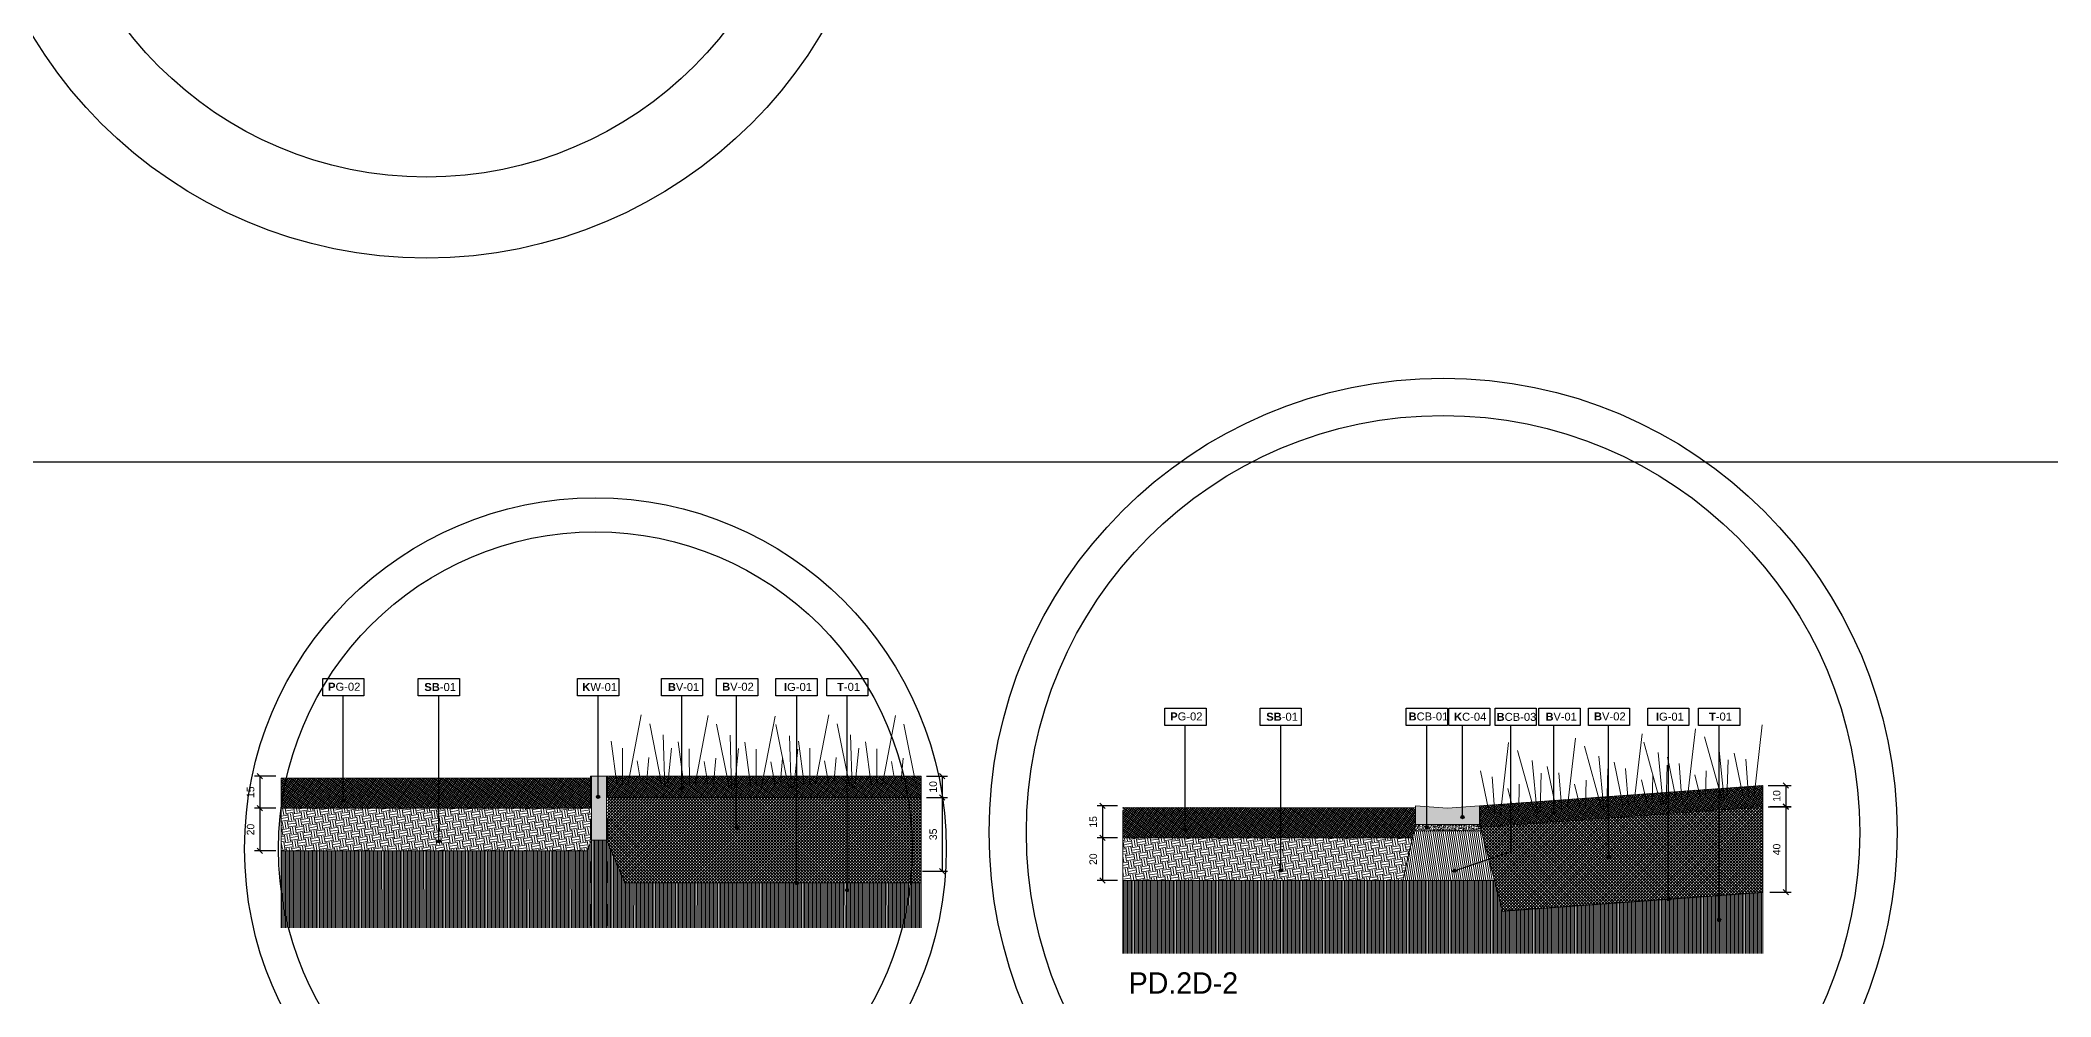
# Model space of a CAD drawing. Header units: metres. Extents: x -325 to 301, y -147 to 149.
# Drawn here: x 32.27 to 41.7, y 90.95 to 95.43 of the extents above; entities that cross this region are included whole.
import ezdxf

# ---------------------------------------------------------------- set-up
doc = ezdxf.new("R2010")
doc.units = ezdxf.units.M
doc.linetypes.add('ACAD_ISO03W100', pattern=[30, 12, -18])
doc.linetypes.add('DASH_1', pattern=[0.4, 0.1, -0.3])
doc.layers.get('Defpoints').update_dxf_attribs({"lineweight": 13})
for name, color, linetype, plot in [('-aux', 50, 'Continuous', False), ('-AUX-QAD', 5, 'Continuous', False), ('-AUX-TWQ', 1, 'Continuous', False), ('-AUX_MON', 3, 'Continuous', False)]:
    doc.layers.add(name, color=color, linetype=linetype, plot=plot)
doc.layers.add('0-TX-1_25', color=7, linetype='Continuous', true_color=0x3f4f7f)
doc.layers.add('3-TR-paviment fort', color=7, linetype='Continuous', true_color=0xd1d1d1)
for name, color, linetype in [('02-L-Geotextile', 32, 'Continuous'), ('A-KEYPLAN_HATCH', 7, 'Continuous'), ('A_TEXT_2', 7, 'Continuous'), ('EIT_3 TR terra vegetal', 45, 'Continuous')]:
    doc.layers.add(name, color=color, linetype=linetype)
for name, color, linetype, lineweight, true_color in [('03-TR-Paviment_02_Sealed Gravel', 7, 'Continuous', 5, 0xd4be8c), ('03-TR-Paviment_04_Dry Meadow', 7, 'Continuous', 5, 0xd8dd88), ('3-TR tot_u', 7, 'Continuous', 5, 0x787878)]:
    doc.layers.add(name, color=color, linetype=linetype, lineweight=lineweight, true_color=true_color)
for name, color, linetype, lineweight in [('1-CM', 7, 'Continuous', 0), ('2-L-secció', 1, 'Continuous', 0), ('3-TR Formigó', 252, 'Continuous', 0), ('3-TR Seleccionat', 44, 'Continuous', 0), ('3-TR Tot-u', 37, 'Continuous', 0), ('3-TR-recebo', 252, 'Continuous', 0)]:
    doc.layers.add(name, color=color, linetype=linetype, lineweight=lineweight)
doc.styles.add('Arial_4', font='arial.ttf', dxfattribs={"height": 1.8})
doc.styles.get("Standard").update_dxf_attribs({"font": 'arial.ttf'})
doc.styles.add('x-llegenda materials$0$ENGRAVERS', font='TT0586M.TTF')
doc.dimstyles.new('ISO-25', dxfattribs={"dimtxt": 0.1, "dimasz": 0.1, "dimexe": 0.1, "dimexo": 0.1, "dimgap": 0.1, "dimtad": 1, "dimdec": 0, "dimlfac": 100, "dimzin": 9, "dimtxsty": 'Standard', "dimblk": 'OBLIQUE', "dimcen": 0.1, "dimadec": 0, "dimazin": 0, "dimtfac": 1, "dimtdec": 0, "dimtmove": 0, "dimatfit": 3, "dimldrblk": 'OBLIQUE', "dimfxl": 1, "dimarcsym": 0})

# ---------------------------------------------------------------- blocks, each defined once
blk = doc.blocks.new('hatch keyplan 2')
at = {"layer": 'A-KEYPLAN_HATCH'}
blk.add_lwpolyline([(0, 0.00548), (0.01287, 0.00548), (0.01287, 0), (0, 0)], close=True, dxfattribs=at)
blk = doc.blocks.new('hatch keyplan')
at = {"layer": 'A-KEYPLAN_HATCH'}
blk.add_blockref('hatch keyplan 2', (1.43058, 0.85215), dxfattribs=at)
blk = doc.blocks.new('PG02')
at = {"layer": 'A-KEYPLAN_HATCH'}
blk.add_blockref('hatch keyplan', (-1.42958, -0.85215), dxfattribs=at)
at = {"layer": 'A_TEXT_2', "insert": (0.0002, 0.00412), "char_height": 0.0025, "attachment_point": 1}
blk.add_mtext_dynamic_manual_height_columns('\\pi0.00245,t0.01245;{\\fArial|b1|i0|c0|p34;P}G-02', width=0.0145619, gutter_width=0.015, heights=[0], dxfattribs=at)
blk = doc.blocks.new('SB-01')
at = {"layer": 'A-KEYPLAN_HATCH'}
blk.add_blockref('hatch keyplan', (-1.43058, -0.85215), dxfattribs=at)
at = {"layer": 'A_TEXT_2', "insert": (-0.0008, 0.00403), "char_height": 0.0025, "attachment_point": 1}
blk.add_mtext_dynamic_manual_height_columns('\\pi0.00271;{\\fArial|b1|i0|c0|p34;SB}-01', width=0.0145619, gutter_width=0.015, heights=[0], dxfattribs=at)
blk = doc.blocks.new('B-CB03')
at = {"layer": 'A-KEYPLAN_HATCH'}
blk.add_blockref('hatch keyplan', (-1.43058, -0.85215), dxfattribs=at)
at = {"layer": 'A_TEXT_2', "insert": (-0.0008, 0.00398), "char_height": 0.0025, "attachment_point": 1}
blk.add_mtext_dynamic_manual_height_columns('\\pi0.00128;{\\fArial|b1|i0|c0|p34;B}CB-03', width=0.0145619, gutter_width=0.015, heights=[0], dxfattribs=at)
blk = doc.blocks.new('B-V01')
at = {"layer": 'A-KEYPLAN_HATCH'}
blk.add_blockref('hatch keyplan', (-1.43058, -0.85215), dxfattribs=at)
at = {"layer": 'A_TEXT_2', "lineweight": 211, "insert": (-0.00079, 0.00402), "char_height": 0.0024588, "attachment_point": 1, "line_spacing_factor": 0.938532, "style": 'Arial_4'}
blk.add_mtext_dynamic_manual_height_columns('\\pi0.00285;{\\fArial|b1|i0|c0|p34;B}V-01', width=0.0145619, gutter_width=0.015, heights=[0], dxfattribs=at)
blk = doc.blocks.new('B-V02')
at = {"layer": 'A-KEYPLAN_HATCH'}
blk.add_blockref('hatch keyplan', (-1.43058, -0.85215), dxfattribs=at)
at = {"layer": 'A_TEXT_2', "insert": (-0.0008, 0.00412), "char_height": 0.0025, "attachment_point": 1}
blk.add_mtext_dynamic_manual_height_columns('\\pi0.00255;{\\fArial|b1|i0|c0|p34;B}V-02', width=0.0145619, gutter_width=0.015, heights=[0], dxfattribs=at)
blk = doc.blocks.new('T-01')
at = {"layer": 'A-KEYPLAN_HATCH'}
blk.add_blockref('hatch keyplan', (-1.43058, -0.85215), dxfattribs=at)
at = {"layer": 'A_TEXT_2', "insert": (-0.0008, 0.00408), "char_height": 0.0025, "attachment_point": 1}
blk.add_mtext_dynamic_manual_height_columns('\\pi0.00405;{\\fArial|b1|i0|c0|p34;T}-01', width=0.0145619, gutter_width=0.015, heights=[0], dxfattribs=at)
blk = doc.blocks.new('_Oblique')
at = {"color": 0, "lineweight": -2}
blk.add_line((-0.5, -0.5), (0.5, 0.5), dxfattribs=at)
blk = doc.blocks.new('*D158')
at = {"layer": '0-TX-1_25', "color": 0, "lineweight": -2, "transparency": 16777216}
for p, q in [((37.3237, 91.8453), (37.2275, 91.8453)), ((37.2525, 91.8453), (37.2525, 91.6953)), ((37.3237, 91.6953), (37.2275, 91.6953))]:
    blk.add_line(p, q, dxfattribs=at)
at = {"layer": 'Defpoints', "color": 0, "transparency": 16777216}
for p in [(37.3487, 91.8453), (37.2525, 91.6953), (37.3487, 91.6953)]:
    blk.add_point(p, dxfattribs=at)
at = {"layer": '0-TX-1_25', "color": 0, "lineweight": -2, "transparency": 16777216, "xscale": 0.025, "yscale": 0.025, "zscale": 0.025}
for p, rotation in [((37.2525, 91.8453), 90), ((37.2525, 91.6953), 270)]:
    blk.add_blockref('_Oblique', p, dxfattribs=dict(at, rotation=rotation))
at = {"layer": '0-TX-1_25', "color": 0, "transparency": 16777216, "insert": (37.2096, 91.7703), "char_height": 0.035, "attachment_point": 5, "rotation": 90}
blk.add_mtext('15', dxfattribs=at)
blk = doc.blocks.new('*D159')
at = {"layer": '0-TX-1_25', "color": 0, "lineweight": -2, "transparency": 16777216}
for p, q in [((37.3237, 91.6953), (37.2273, 91.6953)), ((37.2523, 91.6953), (37.2523, 91.4953)), ((37.3237, 91.4953), (37.2273, 91.4953))]:
    blk.add_line(p, q, dxfattribs=at)
at = {"layer": 'Defpoints', "color": 0, "transparency": 16777216}
for p in [(37.3487, 91.6953), (37.2523, 91.4953), (37.3487, 91.4953)]:
    blk.add_point(p, dxfattribs=at)
at = {"layer": '0-TX-1_25', "color": 0, "lineweight": -2, "transparency": 16777216, "xscale": 0.025, "yscale": 0.025, "zscale": 0.025}
for p, rotation in [((37.2523, 91.6953), 90), ((37.2523, 91.4953), 270)]:
    blk.add_blockref('_Oblique', p, dxfattribs=dict(at, rotation=rotation))
at = {"layer": '0-TX-1_25', "color": 0, "transparency": 16777216, "insert": (37.2094, 91.5953), "char_height": 0.035, "attachment_point": 5, "rotation": 90}
blk.add_mtext('20', dxfattribs=at)
blk = doc.blocks.new('*D160')
at = {"layer": '0-TX-1_25', "color": 0, "lineweight": -2, "transparency": 16777216}
for p, q in [((40.3737, 91.9412), (40.4809, 91.9412)), ((40.4559, 91.9412), (40.4559, 91.8419)), ((40.3809, 91.8419), (40.4809, 91.8419))]:
    blk.add_line(p, q, dxfattribs=at)
at = {"layer": 'Defpoints', "color": 0, "transparency": 16777216}
for p in [(40.3487, 91.9412), (40.3559, 91.8419), (40.4559, 91.8419)]:
    blk.add_point(p, dxfattribs=at)
at = {"layer": '0-TX-1_25', "color": 0, "lineweight": -2, "transparency": 16777216, "xscale": 0.025, "yscale": 0.025, "zscale": 0.025}
for p, rotation in [((40.4559, 91.9412), 90), ((40.4559, 91.8419), 270)]:
    blk.add_blockref('_Oblique', p, dxfattribs=dict(at, rotation=rotation))
at = {"layer": '0-TX-1_25', "color": 0, "transparency": 16777216, "insert": (40.413, 91.8916), "char_height": 0.035, "attachment_point": 5, "rotation": 90}
blk.add_mtext('10', dxfattribs=at)
blk = doc.blocks.new('*D161')
at = {"layer": '0-TX-1_25', "color": 0, "lineweight": -2, "transparency": 16777216}
for p, q in [((40.3737, 91.8414), (40.4809, 91.8414)), ((40.4559, 91.8414), (40.4559, 91.4404)), ((40.3807, 91.4404), (40.4809, 91.4404))]:
    blk.add_line(p, q, dxfattribs=at)
at = {"layer": 'Defpoints', "color": 0, "transparency": 16777216}
for p in [(40.3487, 91.8414), (40.3557, 91.4404), (40.4559, 91.4404)]:
    blk.add_point(p, dxfattribs=at)
at = {"layer": '0-TX-1_25', "color": 0, "lineweight": -2, "transparency": 16777216, "xscale": 0.025, "yscale": 0.025, "zscale": 0.025}
for p, rotation in [((40.4559, 91.8414), 90), ((40.4559, 91.4404), 270)]:
    blk.add_blockref('_Oblique', p, dxfattribs=dict(at, rotation=rotation))
at = {"layer": '0-TX-1_25', "color": 0, "transparency": 16777216, "insert": (40.413, 91.6409), "char_height": 0.035, "attachment_point": 5, "rotation": 90}
blk.add_mtext('40', dxfattribs=at)
blk = doc.blocks.new('K03')
at = {"layer": 'A-KEYPLAN_HATCH'}
blk.add_blockref('hatch keyplan', (-1.43058, -0.85215), dxfattribs=at)
at = {"layer": 'A_TEXT_2', "insert": (-0.0008, 0.00402), "char_height": 0.0025, "attachment_point": 1}
blk.add_mtext_dynamic_manual_height_columns('\\pi0.00245;{\\fArial|b1|i0|c0|p34;K}C-04', width=0.0145619, gutter_width=0.015, heights=[0], dxfattribs=at)
blk = doc.blocks.new('B-CB01')
at = {"layer": 'A-KEYPLAN_HATCH'}
blk.add_blockref('hatch keyplan', (-1.43058, -0.85215), dxfattribs=at)
at = {"layer": 'A_TEXT_2', "insert": (-0.0008, 0.00411), "char_height": 0.0025, "attachment_point": 1}
blk.add_mtext_dynamic_manual_height_columns('\\pi0.00152;{\\fArial|b1|i0|c0|p34;B}CB-01', width=0.0145619, gutter_width=0.015, heights=[0], dxfattribs=at)
blk = doc.blocks.new('POINT')
at = {"layer": '0-TX-1_25'}
h = blk.add_hatch(dxfattribs=at)
h.set_pattern_fill('ANGLE', color=256)
h.set_pattern_definition([(0, (-83.747, -12.726), (0, 6.985), [5.08, -1.905]), (90, (-83.747, -12.726), (-6.985, 4e-16), [5.08, -1.905])])
edge = h.paths.add_edge_path()
edge.add_arc((0, 0), 0.0075, 0, 360)
h = blk.add_hatch(color=256, dxfattribs=at)
h.dxf.hatch_style = 1
edge = h.paths.add_edge_path()
edge.add_arc((0, 0), 0.0075, 0, 360)
blk.add_circle((0, 0), 0.0075, dxfattribs=at)
blk = doc.blocks.new('*D226')
at = {"layer": '0-TX-1_25', "color": 0, "lineweight": -2, "transparency": 16777216}
for p, q in [((33.3774, 91.9843), (33.2776, 91.9843)), ((33.3026, 91.9843), (33.3026, 91.8343)), ((33.3774, 91.8343), (33.2776, 91.8343))]:
    blk.add_line(p, q, dxfattribs=at)
at = {"layer": 'Defpoints', "color": 0, "transparency": 16777216}
for p in [(33.4024, 91.9843), (33.3026, 91.8343), (33.4024, 91.8343)]:
    blk.add_point(p, dxfattribs=at)
at = {"layer": '0-TX-1_25', "color": 0, "lineweight": -2, "transparency": 16777216, "xscale": 0.025, "yscale": 0.025, "zscale": 0.025}
for p, rotation in [((33.3026, 91.9843), 90), ((33.3026, 91.8343), 270)]:
    blk.add_blockref('_Oblique', p, dxfattribs=dict(at, rotation=rotation))
at = {"layer": '0-TX-1_25', "color": 0, "transparency": 16777216, "insert": (33.2598, 91.9093), "char_height": 0.035, "attachment_point": 5, "rotation": 90}
blk.add_mtext('15', dxfattribs=at)
blk = doc.blocks.new('*D227')
at = {"layer": '0-TX-1_25', "color": 0, "lineweight": -2, "transparency": 16777216}
for p, q in [((33.3774, 91.8343), (33.2776, 91.8343)), ((33.3026, 91.8343), (33.3026, 91.6343)), ((33.3774, 91.6343), (33.2776, 91.6343))]:
    blk.add_line(p, q, dxfattribs=at)
at = {"layer": 'Defpoints', "color": 0, "transparency": 16777216}
for p in [(33.4024, 91.8343), (33.3026, 91.6343), (33.4024, 91.6343)]:
    blk.add_point(p, dxfattribs=at)
at = {"layer": '0-TX-1_25', "color": 0, "lineweight": -2, "transparency": 16777216, "xscale": 0.025, "yscale": 0.025, "zscale": 0.025}
for p, rotation in [((33.3026, 91.8343), 90), ((33.3026, 91.6343), 270)]:
    blk.add_blockref('_Oblique', p, dxfattribs=dict(at, rotation=rotation))
at = {"layer": '0-TX-1_25', "color": 0, "transparency": 16777216, "insert": (33.2598, 91.7343), "char_height": 0.035, "attachment_point": 5, "rotation": 90}
blk.add_mtext('20', dxfattribs=at)
blk = doc.blocks.new('*D224')
at = {"layer": '0-TX-1_25', "color": 0, "lineweight": -2, "transparency": 16777216}
for p, q in [((36.4274, 91.9843), (36.527, 91.9843)), ((36.502, 91.9843), (36.502, 91.8843)), ((36.4274, 91.8843), (36.527, 91.8843))]:
    blk.add_line(p, q, dxfattribs=at)
at = {"layer": 'Defpoints', "color": 0, "transparency": 16777216}
for p in [(36.4024, 91.9843), (36.4024, 91.8843), (36.502, 91.8843)]:
    blk.add_point(p, dxfattribs=at)
at = {"layer": '0-TX-1_25', "color": 0, "lineweight": -2, "transparency": 16777216, "xscale": 0.025, "yscale": 0.025, "zscale": 0.025}
for p, rotation in [((36.502, 91.9843), 90), ((36.502, 91.8843), 270)]:
    blk.add_blockref('_Oblique', p, dxfattribs=dict(at, rotation=rotation))
at = {"layer": '0-TX-1_25', "color": 0, "transparency": 16777216, "insert": (36.4591, 91.9343), "char_height": 0.035, "attachment_point": 5, "rotation": 90}
blk.add_mtext('10', dxfattribs=at)
blk = doc.blocks.new('*D225')
at = {"layer": '0-TX-1_25', "color": 0, "lineweight": -2, "transparency": 16777216}
for p, q in [((36.4274, 91.8843), (36.527, 91.8843)), ((36.502, 91.8843), (36.502, 91.5393)), ((36.4084, 91.5393), (36.527, 91.5393))]:
    blk.add_line(p, q, dxfattribs=at)
at = {"layer": 'Defpoints', "color": 0, "transparency": 16777216}
for p in [(36.4024, 91.8843), (36.3834, 91.5393), (36.502, 91.5393)]:
    blk.add_point(p, dxfattribs=at)
at = {"layer": '0-TX-1_25', "color": 0, "lineweight": -2, "transparency": 16777216, "xscale": 0.025, "yscale": 0.025, "zscale": 0.025}
for p, rotation in [((36.502, 91.8843), 90), ((36.502, 91.5393), 270)]:
    blk.add_blockref('_Oblique', p, dxfattribs=dict(at, rotation=rotation))
at = {"layer": '0-TX-1_25', "color": 0, "transparency": 16777216, "insert": (36.4591, 91.7118), "char_height": 0.035, "attachment_point": 5, "rotation": 90}
blk.add_mtext('35', dxfattribs=at)
blk = doc.blocks.new('K01C')
at = {"layer": 'A-KEYPLAN_HATCH'}
blk.add_blockref('hatch keyplan', (-1.43058, -0.85215), dxfattribs=at)
at = {"layer": 'A_TEXT_2', "insert": (-0.0008, 0.00402), "char_height": 0.0025, "attachment_point": 1}
blk.add_mtext_dynamic_manual_height_columns('\\pi0.0023;{\\fArial|b1|i0|c0|p34;K}W-01', width=0.0145619, gutter_width=0.015, heights=[0], dxfattribs=at)
blk = doc.blocks.new('*D536')
at = {"layer": '0-TX-1_25', "color": 0, "lineweight": -2, "transparency": 16777216}
for p, q in [((22.7213, 92.6534), (22.5963, 92.6534)), ((22.6213, 92.6534), (22.6213, 92.2534)), ((22.6963, 92.2534), (22.5963, 92.2534))]:
    blk.add_line(p, q, dxfattribs=at)
at = {"layer": 'Defpoints', "color": 0, "transparency": 16777216}
for p in [(45.4425, 92.6534), (22.6213, 92.2534), (22.7213, 92.2534)]:
    blk.add_point(p, dxfattribs=at)
at = {"layer": '0-TX-1_25', "color": 0, "lineweight": -2, "transparency": 16777216, "xscale": 0.025, "yscale": 0.025, "zscale": 0.025}
for p, rotation in [((22.6213, 92.6534), 90), ((22.6213, 92.2534), 270)]:
    blk.add_blockref('_Oblique', p, dxfattribs=dict(at, rotation=rotation))
at = {"layer": '0-TX-1_25', "color": 0, "transparency": 16777216, "insert": (22.5784, 92.4534), "char_height": 0.035, "attachment_point": 5, "rotation": 90}
blk.add_mtext('40', dxfattribs=at)
blk = doc.blocks.new('IG01')
at = {"layer": 'A-KEYPLAN_HATCH', "xscale": 10, "yscale": 10, "zscale": 10}
blk.add_blockref('hatch keyplan', (-14.3058, -8.5215), dxfattribs=at)
at = {"layer": 'A_TEXT_2', "insert": (-0.008, 0.0405), "char_height": 0.025, "attachment_point": 1}
blk.add_mtext_dynamic_manual_height_columns('\\pi0.03354;{\\fArial|b1|i0|c0|p34;I}G-01', width=0.145619, gutter_width=0.15, heights=[0], dxfattribs=at)

msp = doc.modelspace()

# ---------------------------------------------------------------- hatches: boundary and pattern name
at = {"layer": '03-TR-Paviment_02_Sealed Gravel'}
h = msp.add_hatch(dxfattribs=at)
h.set_pattern_fill('_USER', color=256, scale=0.008, angle=234.17524, style=0, double=1, pattern_type=0)
h.set_pattern_definition([(234.175244, (19.154107, 97.161713), (0.006486488, -0.0046824645), []), (324.175244, (19.154107, 97.161713), (0.0046824645, 0.006486488), [])])
h.paths.add_polyline_path([(33.4024, 91.9743), (34.8534, 91.9743), (34.8534, 91.8343), (33.4024, 91.8343)])
h = msp.add_hatch(dxfattribs=at)
h.set_pattern_fill('_USER', color=256, scale=0.008, angle=234.17524, style=0, double=1, pattern_type=0)
h.set_pattern_definition([(234.17524389634, (419506.654953, 4594392.769917), (0.006486487979183, -0.004682464489553), []), (324.17524389634, (419506.654953, 4594392.769917), (0.004682464489553, 0.006486487979183), [])])
h.paths.add_polyline_path([(38.7056, 91.6953), (38.72, 91.7581), (38.7201, 91.8356), (37.3487, 91.8377), (37.3487, 91.6953)])
at = {"layer": '3-TR Formigó'}
h = msp.add_hatch(dxfattribs=at)
h.set_pattern_fill('ANSI31', color=256, scale=0.003, angle=234.175244, style=0)
h.paths.add_polyline_path([(38.6599, 91.4953), (39.09, 91.4953), (39.028, 91.7279), (38.7131, 91.7281)])
at = {"layer": '3-TR Seleccionat'}
h = msp.add_hatch(dxfattribs=at)
h.set_pattern_fill('ANSI31', color=256, scale=0.002, angle=225, style=0)
h.set_pattern_definition([(270, (441111.147969, -650745.082094), (-0.00635, -2e-18), [])])
h.paths.add_polyline_path([(36.4024, 91.4843), (35.0146, 91.4843), (34.9284, 91.6843), (34.8584, 91.6843), (34.8369, 91.6343), (33.4024, 91.6343), (33.4024, 91.2743), (36.4024, 91.2743)])
h = msp.add_hatch(dxfattribs=at)
h.set_pattern_fill('ANSI31', color=256, scale=0.002, angle=225, style=0)
h.set_pattern_definition([(270, (-1.593222, -1.45), (0.00635, -9e-19), [])])
h.paths.add_polyline_path([(37.3487, 91.4953), (37.3487, 91.1538), (40.3487, 91.1538), (40.3487, 91.4399), (39.1248, 91.3515), (39.11, 91.4202), (39.09, 91.4953)])
at = {"layer": '3-TR Tot-u'}
h = msp.add_hatch(dxfattribs=at)
h.set_pattern_fill('EARTH', color=256, scale=0.005, angle=-80.82476, style=0)
h.set_pattern_definition([(279.17524, (19.154107, 97.186713), (0.03640645, -0.02628108), [0.03175, -0.03175]), (279.17524, (19.16586, 97.188612), (0.03640645, -0.02628108), [0.03175, -0.03175]), (279.17524, (19.177615, 97.19051), (0.03640645, -0.02628108), [0.03175, -0.03175]), (9.17524, (19.182166, 97.187225), (0.02628108, 0.03640645), [0.03175, -0.03175]), (9.17524, (19.184064, 97.17547), (0.02628108, 0.03640645), [0.03175, -0.03175]), (9.17524, (19.185963, 97.163717), (0.02628108, 0.03640645), [0.03175, -0.03175])])
h.paths.add_polyline_path([(34.8361, 91.6325), (33.4024, 91.6343), (33.4024, 91.8343), (34.8584, 91.8343), (34.8576, 91.6825)])
h = msp.add_hatch(dxfattribs=at)
h.set_pattern_fill('EARTH', color=256, scale=0.005, angle=-80.82476, style=0)
h.paths.add_polyline_path([(37.3487, 91.6953), (37.3487, 91.4953), (38.6599, 91.4953), (38.7056, 91.6953)])
at = {"layer": '3-TR tot_u'}
h = msp.add_hatch(dxfattribs=at)
h.set_pattern_fill('AR-CONC', color=256, scale=9e-05, angle=90.26641)
h.set_pattern_definition([(140.266414, (-44.711344, 68.93271), (0.0013582613, 0.0164031132), [0.0017145, -0.0188595]), (85.266414, (-44.711344, 68.93271), (-0.0171801815, -0.0032518273), [0.0013716, -0.0150876526]), (190.71786, (-44.71123, 68.934077), (-0.0158219194, 0.0131512858), [0.0014571008, -0.016028122]), (136.450614, (-44.715916, 68.932689), (0.003670327, 0.024414444), [0.00257175, -0.02828925]), (186.901972, (-44.71561, 68.934723), (-0.0223674596, 0.021262598), [0.002185652, -0.024042205]), (81.450565, (-44.715916, 68.93269), (-0.0223674596, 0.021262598), [0.002057397, -0.022631376]), (111.266414, (-44.714783, 68.93498), (0.0091403206, 0.0136879438), [0.0017145, -0.0188595]), (56.266414, (-44.714783, 68.93498), (-0.0166026007, 0.0054850432), [0.0013716, -0.0150876]), (161.71786, (-44.714022, 68.93612), (-0.0074622802, 0.019172987), [0.0014571008, -0.0160280944]), (127.766414, (-44.711344, 68.93271), (-0.00761116375, 0.0002425866), [0, -0.01490472, 0, -0.0153162, 0, -0.01514475]), (97.766414, (-44.711344, 68.93271), (-0.009044117, 0.0059717809), [0, -0.00873252, 0, -0.01456182, 0, -0.00577215]), (57.766414, (-44.71132, 68.927612), (0.0004588393, 0.012205419), [0, -0.005715, 0, -0.0178308, 0, -0.0236601]), (47.766414, (-44.711309, 68.925326), (-0.0023503487, 0.0133208417), [0, -0.0074295, 0, -0.01184148, 0, -0.0168021])])
h.paths.add_polyline_path([(39.028, 91.7279), (39.02, 91.7579), (38.7199, 91.758), (38.7134, 91.7281)])
at = {"layer": '3-TR-paviment fort'}
for points in [[(34.9284, 91.9843), (34.8584, 91.9843), (34.8584, 91.6843), (34.9284, 91.6843)], [(39.02, 91.8452), (39.02, 91.758), (38.72, 91.7581), (38.72, 91.8453), (38.8707, 91.8341)]]:
    msp.add_hatch(color=256, dxfattribs=at).paths.add_polyline_path(points)
at = {"layer": '3-TR-recebo'}
h = msp.add_hatch(dxfattribs=at)
h.set_pattern_fill('_USER', color=256, scale=0.008, angle=234, style=0, double=1, pattern_type=0)
h.set_pattern_definition([(234, (33.2909624, 92.6192565), (0.006472136, -0.004702282), []), (324, (33.2909624, 92.6192565), (0.004702282, 0.006472136), [])])
h.paths.add_polyline_path([(36.4024, 91.8843), (36.4024, 91.932), (36.4024, 91.9843), (36.0668, 91.9843), (35.3979, 91.9843), (34.9334, 91.9843), (34.9334, 91.8843), (35.3805, 91.8843)])
h = msp.add_hatch(dxfattribs=at)
h.set_pattern_fill('_USER', color=256, scale=0.008, angle=238.13142, style=0, double=1, pattern_type=0)
h.set_pattern_definition([(238.13142, (37.33607, 92.3601865), (0.00679409, -0.004223782), []), (328.13142, (37.33607, 92.3601865), (0.004223782, 0.00679409), [])])
h.paths.add_polyline_path([(40.3487, 91.841), (40.3487, 91.9412), (40.1504, 91.9269), (39.4833, 91.8787), (39.02, 91.8452), (39.0232, 91.7457), (39.4731, 91.7777)])
at = {"layer": 'EIT_3 TR terra vegetal'}
h = msp.add_hatch(dxfattribs=at)
h.set_pattern_fill('_USER', color=256, scale=0.01, angle=45, style=0, double=1, pattern_type=0)
h.set_pattern_definition([(44.99999999496, (419504.394152, 4594396.092901), (-0.007071067811244, 0.007071067812487), []), (134.99999999496, (419504.394152, 4594396.092901), (-0.007071067812487, -0.007071067811244), [])])
h.paths.add_polyline_path([(34.9284, 91.6843), (35.0146, 91.4843), (35.0576, 91.4843), (36.4024, 91.4843), (36.4024, 91.8843), (34.9334, 91.8843)])
h = msp.add_hatch(dxfattribs=at)
h.set_pattern_fill('_USER', color=256, scale=0.01, angle=45, style=0, double=1, pattern_type=0)
h.set_pattern_definition([(45, (419506.654953, 4594392.769917), (-0.007071067811865, 0.007071067811865), []), (135, (419506.654953, 4594392.769917), (-0.007071067811865, -0.007071067811865), [])])
h.paths.add_polyline_path([(40.3487, 91.4399), (40.3487, 91.8414), (39.0232, 91.7457), (39.0488, 91.6496), (39.1282, 91.3518)])

# ---------------------------------------------------------------- linework, layer by layer
at = {"layer": '-aux'}
msp.add_lwpolyline([(12.2345, 93.4567), (142.2345, 93.4567)], dxfattribs=at)
at = {"layer": '-AUX-QAD'}
for radius in [2.1552, 1.7757]:
    msp.add_circle((34.0839, 96.5675), radius, dxfattribs=at)
at = {"layer": '-AUX-TWQ'}
for radius in [2.1279, 1.9532]:
    msp.add_circle((38.8491, 91.7213), radius, dxfattribs=at)
at = {"layer": '-AUX_MON'}
for radius in [1.6443, 1.485]:
    msp.add_circle((34.8758, 91.6445), radius, dxfattribs=at)
at = {"layer": '0-TX-1_25'}
for points in [[(33.6933, 91.8704), (33.6933, 92.3605)], [(34.1419, 91.6793), (34.1419, 92.3605)], [(34.8885, 91.8875), (34.8885, 92.3605)], [(35.2817, 91.9295), (35.2817, 92.3605)], [(35.5379, 91.7442), (35.5379, 92.3605)], [(35.8183, 92.3605), (35.8183, 91.4843)], [(36.0567, 91.4501), (36.0567, 92.3605)], [(37.6396, 91.7337), (37.6396, 92.2214)], [(38.0883, 91.5426), (38.0883, 92.2213)], [(38.773, 91.744), (38.773, 92.2214)], [(38.903, 91.5415), (39.1673, 91.6309), (39.1673, 92.2214)], [(38.9401, 91.7925), (38.9401, 92.2214)], [(39.3683, 91.8124), (39.3683, 92.2214)], [(39.6245, 91.6051), (39.6245, 92.2214)], [(39.9049, 92.2214), (39.9049, 91.4079)], [(40.1433, 91.311), (40.1433, 92.2214)]]:
    msp.add_lwpolyline(points, dxfattribs=at)
at = {"layer": '02-L-Geotextile', "linetype": 'ACAD_ISO03W100', "ltscale": 0.002, "const_width": 0.005}
for points in [[(34.9284, 91.6843), (35.0146, 91.4843), (36.4024, 91.4843)], [(39.09, 91.4953), (39.1282, 91.3518), (40.3487, 91.4399)]]:
    msp.add_lwpolyline(points, dxfattribs=at)
at = {"layer": '03-TR-Paviment_04_Dry Meadow'}
for points in [[(35.0911, 92.2711), (35.0285, 91.9416)], [(35.4046, 92.2681), (35.342, 91.9387)], [(35.7179, 92.266), (35.6552, 91.9365)], [(35.9694, 92.2711), (35.9068, 91.9416)], [(36.2829, 92.2681), (36.2203, 91.9387)], [(35.1305, 92.2302), (35.1896, 91.9349)], [(35.1941, 92.1782), (35.2009, 91.9308)], [(35.4437, 92.228), (35.5028, 91.9327)], [(35.5074, 92.1761), (35.5142, 91.9286)], [(35.7223, 92.2261), (35.7814, 91.9308)], [(35.786, 92.1741), (35.7928, 91.9267)], [(36.0088, 92.2302), (36.0679, 91.9349)], [(36.0724, 92.1782), (36.0792, 91.9308)], [(36.322, 92.228), (36.3811, 91.9327)], [(39.7821, 92.1826), (39.7434, 91.8495)], [(40.0326, 92.2059), (39.9939, 91.8728)], [(40.0748, 92.168), (40.1551, 91.8777)], [(40.3455, 92.2255), (40.3068, 91.8924)], [(34.9502, 92.1483), (34.9767, 91.9478)], [(35.0026, 92.1154), (35.0029, 91.9425)], [(35.2328, 92.1156), (35.2144, 91.9349)], [(35.2637, 92.1454), (35.2902, 91.9448)], [(35.3161, 92.1125), (35.3164, 91.9395)], [(35.546, 92.1135), (35.5277, 91.9328)], [(35.577, 92.1432), (35.6035, 91.9427)], [(35.6293, 92.1103), (35.6297, 91.9374)], [(35.8246, 92.1116), (35.8063, 91.9309)], [(35.8285, 92.1483), (35.855, 91.9478)], [(35.8809, 92.1154), (35.8812, 91.9425)], [(36.1111, 92.1156), (36.0927, 91.9349)], [(36.142, 92.1454), (36.1685, 91.9448)], [(36.1944, 92.1125), (36.1947, 91.9395)], [(39.1566, 92.1426), (39.1179, 91.8095)], [(39.1988, 92.1047), (39.279, 91.8144)], [(39.4695, 92.1622), (39.4308, 91.8291)], [(39.5114, 92.1251), (39.5916, 91.8348)], [(39.5787, 92.0778), (39.6033, 91.8315)], [(39.7894, 92.1432), (39.8696, 91.8529)], [(39.8567, 92.096), (39.8813, 91.8497)], [(39.901, 92.0733), (39.9419, 91.8752)], [(40.1421, 92.1207), (40.1667, 91.8744)], [(40.2139, 92.0929), (40.2547, 91.8948)], [(35.072, 92.0566), (35.0895, 91.9531)], [(35.1265, 92.0717), (35.1153, 91.9494)], [(35.3855, 92.0537), (35.403, 91.9502)], [(35.44, 92.0687), (35.4288, 91.9464)], [(35.6988, 92.0515), (35.7163, 91.948)], [(35.7532, 92.0666), (35.742, 91.9442)], [(35.9503, 92.0566), (35.9678, 91.9531)], [(36.0048, 92.0717), (35.9936, 91.9494)], [(36.2638, 92.0537), (36.2813, 91.9502)], [(36.3183, 92.0687), (36.3071, 91.9464)], [(39.025, 92.01), (39.0658, 91.8119)], [(39.0795, 91.981), (39.0923, 91.8085)], [(39.2661, 92.0574), (39.2907, 91.8111)], [(39.3091, 91.9978), (39.3038, 91.8162)], [(39.3378, 92.0297), (39.3787, 91.8316)], [(39.3924, 92.0006), (39.4052, 91.8281)], [(39.6217, 92.0182), (39.6164, 91.8366)], [(39.6504, 92.0501), (39.6913, 91.852)], [(39.705, 92.021), (39.7178, 91.8485)], [(39.8318, 91.9863), (39.8294, 91.8635)], [(39.8997, 92.0363), (39.8944, 91.8548)], [(39.9556, 92.0443), (39.9684, 91.8718)], [(40.0291, 91.9906), (40.054, 91.8886)], [(40.0823, 92.0095), (40.0799, 91.8867)], [(40.1851, 92.0611), (40.1799, 91.8795)], [(40.2684, 92.0639), (40.2812, 91.8914)], [(39.1531, 91.9274), (39.178, 91.8254)], [(39.2063, 91.9463), (39.2039, 91.8235)], [(39.4659, 91.947), (39.4908, 91.845)], [(39.5192, 91.9659), (39.5168, 91.8431)], [(39.7785, 91.9674), (39.8034, 91.8654)]]:
    msp.add_lwpolyline(points, dxfattribs=at)
at = {"layer": '1-CM'}
for p, q in [((33.4024, 91.6343), (33.4024, 91.8343)), ((33.4024, 91.8343), (34.8534, 91.8343)), ((34.8369, 91.6343), (33.4024, 91.6343)), ((34.8584, 91.6843), (34.8369, 91.6343))]:
    msp.add_line(p, q, dxfattribs=at)
at = {"layer": '1-CM', "linetype": 'DASH_1', "ltscale": 0.025}
for points in [[(34.8584, 91.9843), (34.8534, 91.9843), (34.8534, 91.2843), (34.8584, 91.2843), (34.8584, 91.9843), (34.8534, 91.9843)], [(34.9334, 91.9843), (34.9284, 91.9843), (34.9284, 91.2843), (34.9334, 91.2843), (34.9334, 91.9843), (34.9284, 91.9843)]]:
    msp.add_lwpolyline(points, dxfattribs=at)
at = {"layer": '1-CM'}
for points in [[(34.9284, 91.9843), (34.8584, 91.9843)], [(34.8584, 91.9843), (34.8584, 91.6843), (34.9284, 91.6843), (34.9284, 91.9843)], [(36.4024, 91.8843), (34.9334, 91.8843), (34.9334, 91.9843), (36.4024, 91.9843)], [(33.4024, 91.9593), (33.4024, 91.8343), (34.8534, 91.8343)], [(40.3487, 91.8414), (39.0232, 91.7457), (39.02, 91.8452), (40.3487, 91.9412)], [(37.3487, 91.8377), (38.7201, 91.8356), (38.72, 91.7581), (38.7056, 91.6953), (37.3487, 91.6953)], [(38.72, 91.8453), (38.8707, 91.8341), (39.02, 91.8452)], [(37.3487, 91.6953), (38.7056, 91.6953)], [(37.3487, 91.6953), (38.7056, 91.6953), (38.6938, 91.6437)], [(38.72, 91.7581), (38.6599, 91.4953)], [(39.02, 91.758), (39.09, 91.4953), (38.6599, 91.4953)], [(38.7131, 91.7281), (39.028, 91.7279)], [(38.72, 91.7581), (39.02, 91.7579)], [(34.9284, 91.6843), (35.0146, 91.4843), (36.4024, 91.4843)], [(38.6938, 91.6437), (38.6599, 91.4953), (37.3487, 91.4953)], [(39.09, 91.4953), (39.1282, 91.3518)], [(39.1282, 91.3518), (40.3487, 91.4399)]]:
    msp.add_lwpolyline(points, dxfattribs=at)
for points in [[(34.8584, 91.6843), (34.9284, 91.6843), (34.9284, 91.9843), (34.8584, 91.9843)], [(33.4024, 91.9743), (34.8534, 91.9743), (34.8534, 91.8343), (33.4024, 91.8343)], [(39.02, 91.8452), (39.02, 91.758), (38.72, 91.7581), (38.72, 91.8453), (38.8707, 91.8341)]]:
    msp.add_lwpolyline(points, close=True, dxfattribs=at)
at = {"layer": '2-L-secció'}
for p, q in [((36.4024, 91.2743), (36.4024, 91.9843)), ((33.4024, 91.2743), (33.4024, 91.9593)), ((40.3487, 91.9412), (40.3487, 91.1538)), ((37.3487, 91.8227), (37.3487, 91.1538))]:
    msp.add_line(p, q, dxfattribs=at)

# ---------------------------------------------------------------- block references
at = {"color": 244, "true_color": 0x991b1e}
for name, p, xscale, yscale, zscale in [('K01C', (34.792, 92.3605), 14.99999999999007, 14.99999999999007, 14.99999999999007), ('K03', (38.8757, 92.2214), 14.99999999999752, 14.99999999999752, 14.99999999999752)]:
    msp.add_blockref(name, p, dxfattribs=dict(at, xscale=xscale, yscale=yscale, zscale=zscale))
at = {"layer": '0-TX-1_25', "xscale": 15, "yscale": 15, "zscale": 15}
for name, p in [('PG02', (33.5832, 92.3605)), ('SB-01', (34.0454, 92.3605)), ('B-V01', (35.1851, 92.3605)), ('B-V02', (35.4436, 92.3605)), ('T-01', (35.9601, 92.3605)), ('PG02', (37.5303, 92.2214)), ('SB-01', (37.9917, 92.2213)), ('B-CB01', (38.6764, 92.2214)), ('B-CB03', (39.0927, 92.2214)), ('B-V01', (39.2987, 92.2214)), ('B-V02', (39.5302, 92.2214)), ('T-01', (40.0467, 92.2214))]:
    msp.add_blockref(name, p, dxfattribs=at)
at = {"layer": '0-TX-1_25'}
for p in [(34.8885, 91.8875), (35.2817, 91.9295), (33.6933, 91.8704), (38.9401, 91.7925), (39.3683, 91.8124), (35.5379, 91.7442), (37.6396, 91.7337), (38.773, 91.744), (34.1419, 91.6793), (39.6245, 91.6051), (38.0883, 91.5426), (38.903, 91.5415), (35.8183, 91.4843), (36.0567, 91.4501), (39.9049, 91.4079), (40.1433, 91.311)]:
    msp.add_blockref('POINT', p, dxfattribs=at)
at = {"layer": '1-CM', "xscale": 1.5, "yscale": 1.5, "zscale": 1.5}
for p in [(35.7217, 92.3605), (39.8083, 92.2214)]:
    msp.add_blockref('IG01', p, dxfattribs=at)

# ---------------------------------------------------------------- texts
at = {"layer": '-aux', "insert": (37.3757, 91.0653), "char_height": 0.1, "width": 19.210099, "attachment_point": 1, "style": 'x-llegenda materials$0$ENGRAVERS'}
msp.add_mtext('PD.2D-2 ', dxfattribs=at)

# ---------------------------------------------------------------- dimensions: what is measured, and where the dimension line sits
at = {"layer": '0-TX-1_25'}
for base, p1, p2, picture, middle in [((22.6213, 92.2534), (45.4425, 92.6534), (22.7213, 92.2534), '*D536', (22.5784, 92.4534)), ((33.3026, 91.8343), (33.4024, 91.9843), (33.4024, 91.8343), '*D226', (33.2598, 91.9093)), ((36.502, 91.8843), (36.4024, 91.9843), (36.4024, 91.8843), '*D224', (36.4591, 91.9343)), ((36.50198289, 91.53933917), (36.40239859, 91.88433918), (36.38339859, 91.53933917), '*D225', (36.45910089, 91.71183917)), ((40.4559, 91.8419), (40.3487, 91.9412), (40.3559, 91.8419), '*D160', (40.413, 91.8916)), ((33.3026, 91.6343), (33.4024, 91.8343), (33.4024, 91.6343), '*D227', (33.2598, 91.7343)), ((37.2525, 91.6953), (37.3487, 91.8453), (37.3487, 91.6953), '*D158', (37.2096, 91.7703)), ((40.4559, 91.4404), (40.3487, 91.8414), (40.3557, 91.4404), '*D161', (40.413, 91.6409)), ((37.2523, 91.4953), (37.3487, 91.6953), (37.3487, 91.4953), '*D159', (37.2094, 91.5953))]:
    dim = msp.add_linear_dim(base=base, p1=p1, p2=p2, angle=90, dimstyle='ISO-25', override={"dimtxt": 0.035, "dimasz": 0.025, "dimexe": 0.025, "dimexo": 0.025, "dimgap": 0.025, "dimblk1": 'Oblique', "dimblk2": 'Oblique', "dimsah": 1, "dimfxl": 0.1, "dimfxlon": 1, "dimarcsym": 1}, dxfattribs=at)
    dim.commit()
    dim.dimension.update_dxf_attribs({"geometry": picture, "text_midpoint": middle})

doc.saveas('drawing.dxf')
